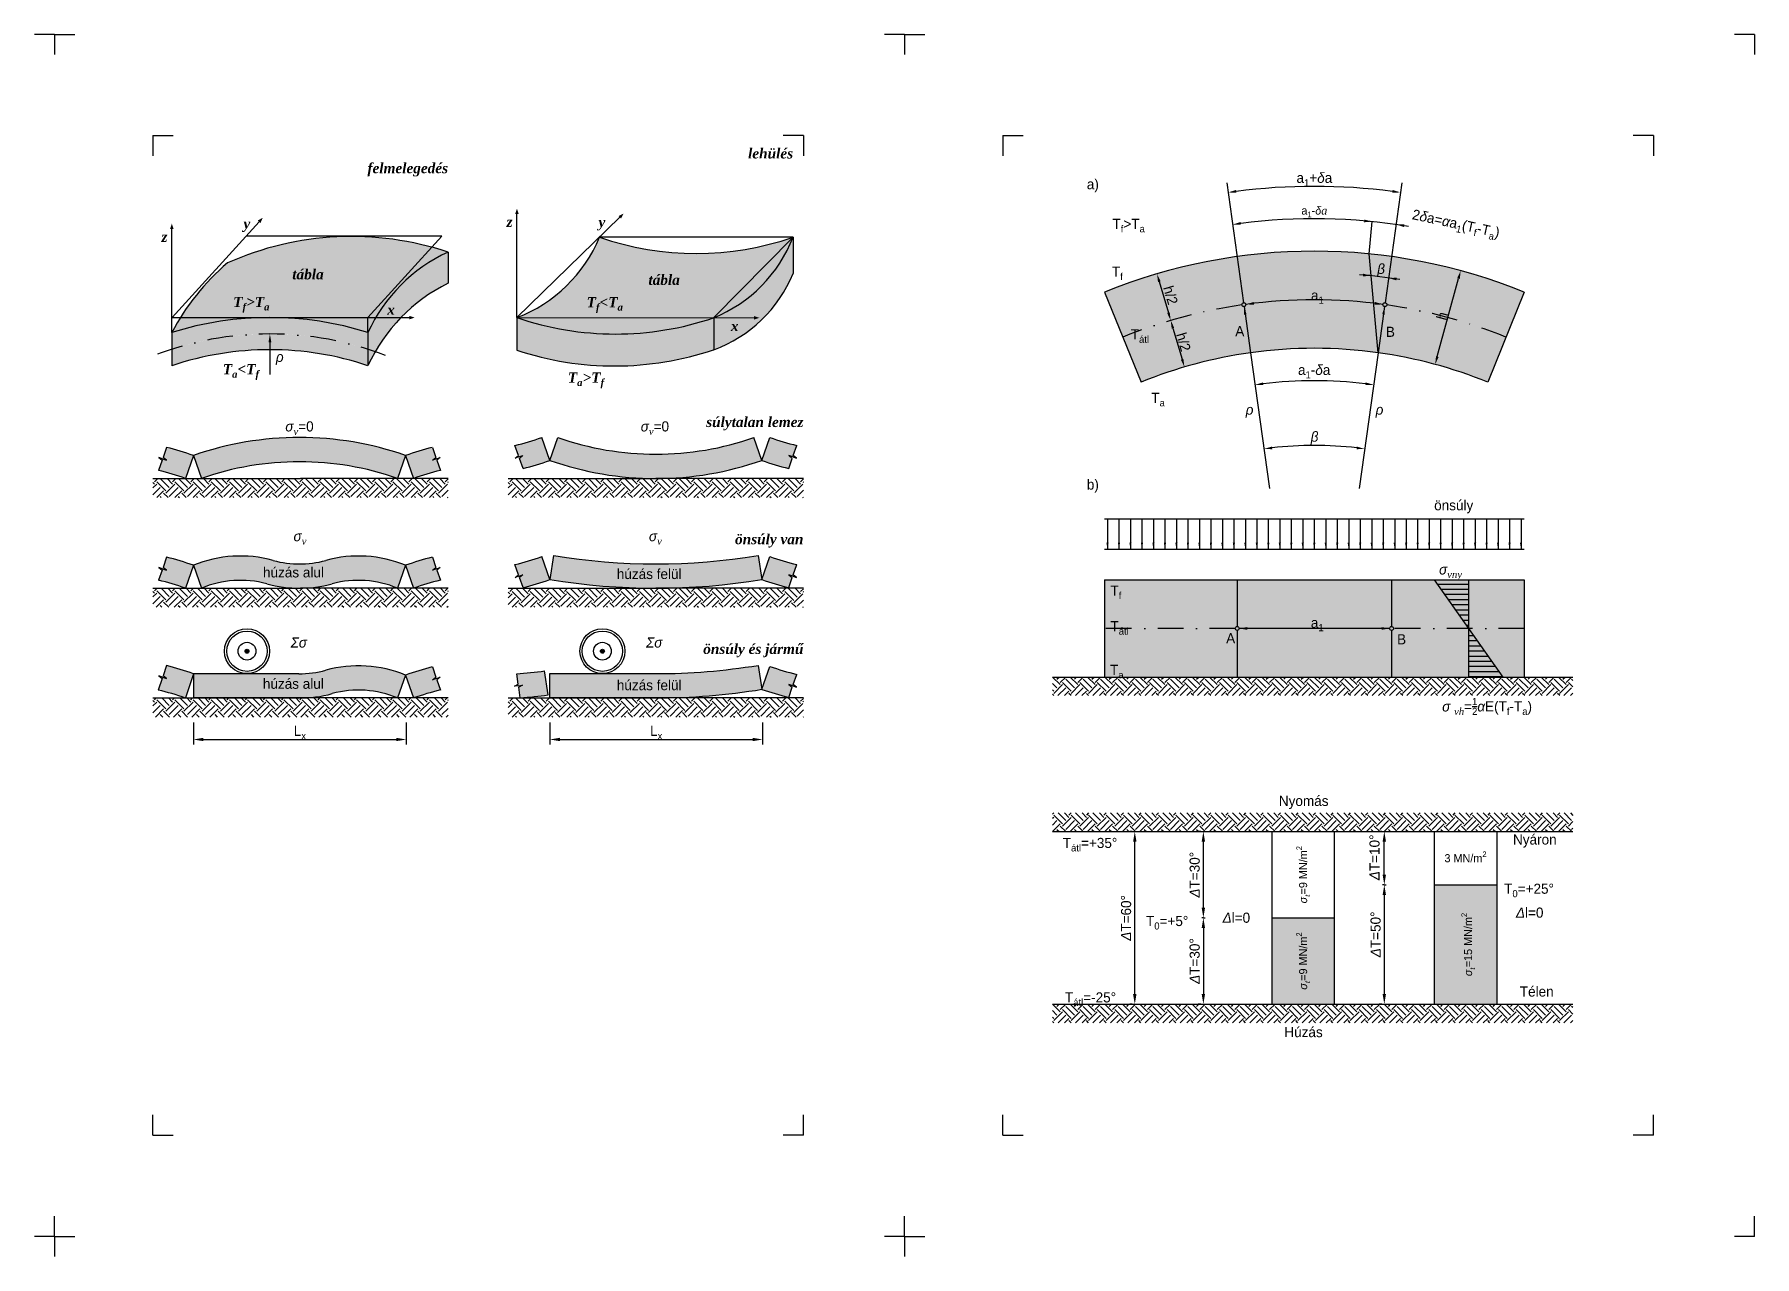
# Model space of a CAD drawing. Header units: millimetres. Extents: x 9 to 961, y -258 to 565.
# Drawn here: x 535.5 to 960.5, y 62.5 to 364.5 of the extents above; entities that cross this region are included whole.
import ezdxf

# ---------------------------------------------------------------- set-up
doc = ezdxf.new("R2010")
doc.units = ezdxf.units.MM
doc.linetypes.add('PONTVONAL', pattern=[25.4, 12.7, -6.35, 0, -6.35])
doc.linetypes.add('SZAGGATOTT', pattern=[19.05, 12.7, -6.35])
doc.layers.get('0').update_dxf_attribs({"plot": 0})
for name, color, linetype in [('Sraff', 2, 'Continuous'), ('Szurke_sraff', 254, 'Continuous'), ('Tengely', 1, 'PONTVONAL'), ('Text', 2, 'Continuous'), ('Vonal_025', 4, 'Continuous'), ('Vonal_035', 2, 'Continuous'), ('Vonal_050', 3, 'Continuous'), ('Vonal_sz_025', 4, 'SZAGGATOTT')]:
    doc.layers.add(name, color=color, linetype=linetype)
doc.styles.add('TextCS', font='SCHLBKI.TTF', dxfattribs={"height": 2.5})
pattern_1 = [(315, (0, 11.463), (4.490128, -1e-15), [3.175, -3.175]), (315, (0.842, 12.3048), (4.490128, -1e-15), [3.175, -3.175]), (315, (1.6838, 13.1467), (4.490128, -1e-15), [3.175, -3.175]), (45, (2.245, 13.1467), (1e-15, 4.490128), [3.175, -3.175]), (45, (3.087, 12.3048), (1e-15, 4.490128), [3.175, -3.175]), (45, (3.929, 11.463), (1e-15, 4.490128), [3.175, -3.175])]

msp = doc.modelspace()

# ---------------------------------------------------------------- hatches: boundary and pattern name
at = {"layer": 'Sraff'}
h = msp.add_hatch(dxfattribs=at)
h.set_pattern_fill('EARTH', color=256, scale=0.5, angle=315, style=0)
h.set_pattern_definition(pattern_1)
h.paths.add_polyline_path([(637.73, 254.75), (601.26, 254.75), (564.79, 254.75), (564.79, 250.02), (601.26, 250.02), (637.73, 250.02)])
h = msp.add_hatch(dxfattribs=at)
h.set_pattern_fill('EARTH', color=256, scale=0.5, angle=315, style=0)
h.set_pattern_definition([(315, (87.806, 11.463), (4.490128, -1e-15), [3.175, -3.175]), (315, (88.6478, 12.3048), (4.490128, -1e-15), [3.175, -3.175]), (315, (89.4897, 13.1467), (4.490128, -1e-15), [3.175, -3.175]), (45, (90.051, 13.1467), (1e-15, 4.490128), [3.175, -3.175]), (45, (90.893, 12.3048), (1e-15, 4.490128), [3.175, -3.175]), (45, (91.7348, 11.463), (1e-15, 4.490128), [3.175, -3.175])])
h.paths.add_polyline_path([(725.53, 254.75), (689.07, 254.75), (652.6, 254.75), (652.6, 250.02), (689.07, 250.02), (725.53, 250.02)])
h = msp.add_hatch(dxfattribs=at)
h.set_pattern_fill('EARTH', color=256, scale=0.5, angle=315, style=0)
h.set_pattern_definition(pattern_1)
h.paths.add_polyline_path([(637.73, 227.62), (601.34, 227.62, -0.002615), (601.03, 227.62, -0.002615), (600.71, 227.62), (564.79, 227.62), (564.79, 222.9), (601.26, 222.9), (637.73, 222.9)])
h = msp.add_hatch(dxfattribs=at)
h.set_pattern_fill('EARTH', color=256, scale=0.5, angle=315, style=0)
h.set_pattern_definition([(315, (87.806, -15.6605), (4.490128, -1e-15), [3.175, -3.175]), (315, (88.6478, -14.8186), (4.490128, -1e-15), [3.175, -3.175]), (315, (89.4897, -13.9767), (4.490128, -1e-15), [3.175, -3.175]), (45, (90.051, -13.9767), (1e-15, 4.490128), [3.175, -3.175]), (45, (90.893, -14.8186), (1e-15, 4.490128), [3.175, -3.175]), (45, (91.7348, -15.6605), (1e-15, 4.490128), [3.175, -3.175])])
h.paths.add_polyline_path([(725.53, 227.62), (689.07, 227.62), (652.6, 227.62), (652.6, 222.9), (689.07, 222.9), (725.53, 222.9)])
h = msp.add_hatch(dxfattribs=at)
h.set_pattern_fill('EARTH', color=256, scale=0.48, angle=45, style=0)
h.set_pattern_definition([(45, (43.2598, 49.1566), (4e-16, 4.310523), [3.048, -3.048]), (45, (42.4516, 49.965), (4e-16, 4.310523), [3.048, -3.048]), (45, (41.6434, 50.773), (4e-16, 4.310523), [3.048, -3.048]), (135, (41.6434, 51.312), (-4.310523, 4e-16), [3.048, -3.048]), (135, (42.4516, 52.12), (-4.310523, 4e-16), [3.048, -3.048]), (135, (43.2598, 52.9283), (-4.310523, 4e-16), [3.048, -3.048])])
h.paths.add_polyline_path([(915.65, 201.09), (915.65, 205.68), (787.06, 205.68), (787.06, 201.09)])
h = msp.add_hatch(dxfattribs=at)
h.set_pattern_fill('EARTH', color=256, scale=0.5, angle=315, style=0)
h.set_pattern_definition(pattern_1)
h.paths.add_polyline_path([(637.73, 200.5), (601.34, 200.5, -0.00454), (600.79, 200.5), (574.81, 200.5), (564.79, 200.5), (564.79, 195.78), (601.26, 195.78), (637.73, 195.78)])
h = msp.add_hatch(dxfattribs=at)
h.set_pattern_fill('EARTH', color=256, scale=0.5, angle=315, style=0)
h.set_pattern_definition([(315, (87.806, -42.784), (4.490128, -1e-15), [3.175, -3.175]), (315, (88.6478, -41.942), (4.490128, -1e-15), [3.175, -3.175]), (315, (89.4897, -41.1), (4.490128, -1e-15), [3.175, -3.175]), (45, (90.051, -41.1), (1e-15, 4.490128), [3.175, -3.175]), (45, (90.893, -41.942), (1e-15, 4.490128), [3.175, -3.175]), (45, (91.7348, -42.784), (1e-15, 4.490128), [3.175, -3.175])])
h.paths.add_polyline_path([(725.53, 200.5), (689.07, 200.5), (652.6, 200.5), (652.6, 195.78), (689.07, 195.78), (725.53, 195.78)])
h = msp.add_hatch(dxfattribs=at)
h.set_pattern_fill('EARTH', color=256, scale=0.48, angle=45, style=0)
h.set_pattern_definition([(315, (43.2598, 324.0188), (4e-16, -4.310523), [3.048, -3.048]), (315, (42.4516, 323.2106), (4e-16, -4.310523), [3.048, -3.048]), (315, (41.6434, 322.4024), (4e-16, -4.310523), [3.048, -3.048]), (225, (41.6434, 321.8635), (-4.310523, -4e-16), [3.048, -3.048]), (225, (42.4516, 321.0553), (-4.310523, -4e-16), [3.048, -3.048]), (225, (43.2598, 320.247), (-4.310523, -4e-16), [3.048, -3.048])])
h.paths.add_polyline_path([(915.65, 172.08), (915.65, 167.49), (787.06, 167.49), (787.06, 172.08)])
h = msp.add_hatch(dxfattribs=at)
h.set_pattern_fill('EARTH', color=256, scale=0.48, angle=45, style=0)
h.set_pattern_definition([(45, (43.2598, -31.691), (4e-16, 4.310523), [3.048, -3.048]), (45, (42.4516, -30.8828), (4e-16, 4.310523), [3.048, -3.048]), (45, (41.6434, -30.0745), (4e-16, 4.310523), [3.048, -3.048]), (135, (41.6434, -29.5357), (-4.310523, 4e-16), [3.048, -3.048]), (135, (42.4516, -28.7275), (-4.310523, 4e-16), [3.048, -3.048]), (135, (43.2598, -27.9193), (-4.310523, 4e-16), [3.048, -3.048])])
h.paths.add_polyline_path([(915.65, 120.25), (915.65, 124.84), (787.06, 124.84), (787.06, 120.25)])
at = {"layer": 'Szurke_sraff'}
h = msp.add_hatch(color=256, dxfattribs=at)
h.paths.add_polyline_path([(593.72, 290.44, 0.07707), (569.49, 286.68), (569.49, 282.6, -0.081146), (593.72, 286.56)])
h.paths.add_polyline_path([(595.57, 294.5), (592, 294.51, 0.071666), (569.49, 290.77), (569.49, 286.68, -0.155071), (617.95, 286.68), (617.95, 290.77, 0.071251)])
h.paths.add_polyline_path([(593.72, 290.44), (593.72, 286.56, -0.081146), (617.95, 282.62), (617.95, 286.68, 0.077079)])
h.paths.add_polyline_path([(626.1, 294.48), (619.87, 294.48, 0.026092), (617.95, 290.77), (617.95, 286.68, -0.005931), (619.75, 286.09, -0.06173)])
h.paths.add_polyline_path([(619.75, 286.09, 0.005931), (617.95, 286.68), (617.95, 282.62, -0.022863)])
h.paths.add_polyline_path([(637.73, 302.97), (637.73, 310.67, 0.153841), (619.87, 294.48), (626.1, 294.48, -0.084713)])
h.paths.add_polyline_path([(637.73, 310.67, 0.013857), (633.71, 311.88), (617.95, 294.53), (617.95, 294.49), (619.87, 294.48, -0.153841)])
h.paths.add_polyline_path([(619.87, 294.48), (617.95, 294.49), (617.95, 290.77, -0.026092)])
h.paths.add_polyline_path([(617.95, 294.49), (595.57, 294.5, -0.071251), (617.95, 290.77)], flags=17)
h.paths.add_polyline_path([(592, 294.51), (571.65, 294.52, 0.018502), (569.49, 290.77, -0.071666)])
h.paths.add_polyline_path([(633.71, 311.88, 0.172115), (583.25, 308.02, 0.07648), (571.65, 294.52), (592, 294.51, -0.011171), (595.57, 294.5), (617.95, 294.49), (617.95, 294.53)])
h = msp.add_hatch(color=256, dxfattribs=at)
h.paths.add_polyline_path([(703.36, 294.44), (703.33, 294.44, -0.16562), (654.75, 294.48), (654.75, 286.41, 0.161994), (703.36, 286.54)], flags=16)
h.paths.add_polyline_path([(722.97, 305.4), (722.97, 314.35, -0.206232), (703.36, 294.44), (703.36, 286.54, 0.210695)], flags=17)
h.paths.add_polyline_path([(722.97, 314.35), (703.36, 294.48), (703.36, 294.44, 0.206232)])
h.paths.add_polyline_path([(722.97, 305.4), (722.97, 314.35, -0.167488), (675.17, 314.35, -0.203741), (654.75, 294.48), (703.33, 294.44, -0.16562), (654.75, 294.48), (654.75, 286.41, 0.161994), (703.36, 286.54, 0.210695)])
h.paths.add_polyline_path([(703.33, 294.44), (654.75, 294.48, 0.16562)], flags=17)
h = msp.add_hatch(color=256, dxfattribs=at)
h.paths.add_polyline_path([(722.97, 314.35), (703.36, 294.48), (703.36, 294.44, 0.206232)])
h.paths.add_polyline_path([(722.97, 305.4), (722.97, 314.35, -0.206232), (703.36, 294.44), (703.36, 286.54, 0.210695)])
h = msp.add_hatch(color=256, dxfattribs=at)
h.paths.add_polyline_path([(867.53, 285.81), (865.3, 310.24, 0.121578), (799.91, 300.78), (808.94, 278.54, -0.061781), (836.01, 285.81, -0.069529)])
h.paths.add_polyline_path([(867.53, 285.81, -0.061781), (894.6, 278.54), (903.63, 300.78, 0.071962), (865.3, 310.24)])
for points in [[(703.36, 294.44), (703.33, 294.44, -0.16562), (654.75, 294.48), (654.75, 286.41, 0.161994), (703.36, 286.54)], [(609.11, 228.7, -0.168443), (625.25, 227.62), (627.24, 233.29, 0.165507), (607.56, 234.5, -0.067432), (601.03, 233.62, -0.067432), (594.5, 234.5, 0.165507), (574.81, 233.29), (576.8, 227.62, -0.168443), (592.94, 228.7, 0.064467), (600.71, 227.62), (601.34, 227.62, 0.064467)], [(799.91, 229.68), (799.91, 205.68), (903.63, 205.68), (903.63, 229.68)], [(896.81, 154.32), (881.4, 154.32), (881.4, 124.84), (896.81, 124.84)], [(856.7, 146.16), (841.29, 146.16), (841.29, 124.84), (856.7, 124.84)]]:
    msp.add_hatch(color=256, dxfattribs=at).paths.add_polyline_path(points)
h = msp.add_hatch(color=256, dxfattribs=at)
h.paths.add_polyline_path([(574.81, 260.41, 0.021765), (568.21, 262.41), (567.33, 259.91), (568.17, 259.23), (567.21, 259.56), (566.25, 259.9), (567.09, 259.22), (566.22, 256.72, -0.023551), (572.83, 254.75)])
h.paths.add_polyline_path([(625.25, 254.75), (627.24, 260.41, 0.16996), (574.81, 260.41), (576.8, 254.75, -0.16996)])
h.paths.add_polyline_path([(633.88, 259.23), (634.72, 259.91), (633.85, 262.41, 0.021765), (627.24, 260.41), (629.22, 254.75, -0.023551), (635.84, 256.72), (634.96, 259.22), (635.8, 259.9), (634.84, 259.56)])
h = msp.add_hatch(color=256, dxfattribs=at)
h.paths.add_polyline_path([(715.28, 259.2), (713.3, 264.87, -0.16996), (664.84, 264.87), (662.86, 259.2, 0.16996)])
h.paths.add_polyline_path([(662.86, 259.2), (660.87, 264.87, -0.023551), (654.26, 262.89), (655.13, 260.39), (654.3, 259.72), (655.25, 260.05), (656.21, 260.38), (655.37, 259.71), (656.25, 257.21, 0.021765)])
h.paths.add_polyline_path([(721.89, 257.21), (722.76, 259.71), (721.93, 260.38), (722.88, 260.05), (723.84, 259.72), (723, 260.39), (723.88, 262.89, -0.023551), (717.26, 264.87), (715.28, 259.2, 0.021765)])
h = msp.add_hatch(color=256, dxfattribs=at)
h.paths.add_polyline_path([(627.24, 233.29), (629.22, 227.62, -0.023551), (635.84, 229.6), (634.96, 232.1), (635.8, 232.77), (634.84, 232.44), (633.88, 232.1), (634.72, 232.78), (633.85, 235.28, 0.021765)])
h.paths.add_polyline_path([(574.81, 233.29, 0.021765), (568.21, 235.28), (567.33, 232.78), (568.17, 232.1), (567.21, 232.44), (566.25, 232.77), (567.09, 232.1), (566.22, 229.6, -0.023551), (572.83, 227.62)])
h = msp.add_hatch(color=256, dxfattribs=at)
h.paths.add_polyline_path([(715.28, 229.76), (714.31, 235.68, -0.081274), (663.82, 235.68), (662.86, 229.76, 0.081274)])
h.paths.add_polyline_path([(662.86, 229.76), (660.87, 235.42, -0.023551), (654.26, 233.45), (655.13, 230.95), (654.3, 230.27), (655.25, 230.61), (656.21, 230.94), (655.37, 230.27), (656.25, 227.77, 0.021765)])
h.paths.add_polyline_path([(715.28, 229.76, 0.021765), (721.89, 227.77), (722.76, 230.27), (721.93, 230.94), (722.88, 230.61), (723.84, 230.27), (723, 230.95), (723.88, 233.45, -0.023551), (717.26, 235.42)])
h = msp.add_hatch(color=256, dxfattribs=at)
h.paths.add_polyline_path([(607.56, 207.38, -0.069379), (600.84, 206.5), (574.81, 206.5), (574.81, 200.5), (601.34, 200.5, 0.064467), (609.11, 201.58, -0.168443), (625.25, 200.5), (627.24, 206.16, 0.165426)])
h.paths.add_polyline_path([(627.24, 206.16), (629.22, 200.5, -0.023551), (635.84, 202.47), (634.96, 204.97), (635.8, 205.65), (634.84, 205.32), (633.88, 204.98), (634.72, 205.66), (633.85, 208.16, 0.021765)])
h.paths.add_polyline_path([(574.81, 206.5, 0.021765), (568.21, 208.5), (567.33, 206), (568.17, 205.32), (567.21, 205.65), (566.25, 205.99), (567.09, 205.31), (566.13, 202.43, -0.033024), (572.83, 200.5)])
h = msp.add_hatch(color=256, dxfattribs=at)
h.paths.add_polyline_path([(661.56, 207.2, -0.023551), (654.69, 206.5), (655.08, 203.88), (654.13, 203.38), (655.14, 203.52), (656.14, 203.67), (655.19, 203.17), (655.58, 200.55, 0.021765), (662.45, 201.27)])
h.paths.add_polyline_path([(689.07, 200.51, 0.04057), (715.28, 202.64), (714.31, 208.56, -0.04057), (689.07, 206.51), (662.86, 206.51), (662.86, 200.51)])
h.paths.add_polyline_path([(721.89, 200.64), (722.76, 203.14), (721.93, 203.82), (722.88, 203.49), (723.84, 203.15), (723, 203.83), (723.88, 206.33, -0.023551), (717.26, 208.3), (715.28, 202.64, 0.021765)])
at = {"layer": 'Vonal_025'}
for points in [[(591.95, 319.17), (590.72, 318.47), (591.06, 318.17), (591.4, 317.87)], [(654.75, 321.4), (654.3, 320.06), (654.75, 320.06), (655.2, 320.06)], [(681.11, 320.22), (679.85, 319.58), (680.17, 319.26), (680.49, 318.95)], [(569.49, 317.69), (569.04, 316.35), (569.49, 316.35), (569.94, 316.35)], [(629.47, 294.48), (628.13, 294.93), (628.13, 294.48), (628.13, 294.03)], [(714.65, 294.43), (713.31, 294.88), (713.31, 294.43), (713.31, 293.98)]]:
    msp.add_hatch(color=256, dxfattribs=at).paths.add_polyline_path(points)
h = msp.add_hatch(dxfattribs=at)
h.set_pattern_fill('LINE', color=256, scale=0.4, style=0)
h.set_pattern_definition([(0, (167.2267, 66.089), (0, 1.27), [])])
h.paths.add_polyline_path([(881.37, 229.68), (889.84, 217.68), (889.84, 229.68)])
h.paths.add_polyline_path([(889.84, 205.68), (898.31, 205.68), (889.84, 217.68)])
at = {"layer": 'Vonal_050'}
for points in [[(588.55, 212.06, 1), (587.58, 212.06, 1)], [(676.36, 212.06, 1), (675.39, 212.06, 1)]]:
    msp.add_hatch(color=256, dxfattribs=at).paths.add_polyline_path(points)

# ---------------------------------------------------------------- linework, layer by layer
for p, q in [((540.53, 364.47), (535.53, 364.47)), ((540.53, 364.47), (540.53, 359.47)), ((540.53, 364.47), (545.53, 364.47)), ((540.53, 364.47), (540.53, 359.47)), ((750.53, 364.47), (745.53, 364.47)), ((750.53, 364.47), (750.53, 359.47)), ((750.53, 364.47), (755.53, 364.47)), ((750.53, 364.47), (750.53, 359.47)), ((960.53, 364.47), (955.53, 364.47)), ((960.53, 364.47), (960.53, 359.47)), ((564.79, 339.47), (569.79, 339.47)), ((564.79, 339.47), (564.79, 334.47)), ((725.53, 339.47), (720.53, 339.47)), ((725.53, 339.47), (725.53, 334.47)), ((774.79, 339.47), (779.79, 339.47)), ((774.79, 339.47), (774.79, 334.47)), ((935.53, 339.47), (930.53, 339.47)), ((935.53, 339.47), (935.53, 334.47)), ((564.79, 92.47), (564.79, 97.47)), ((725.53, 92.47), (725.53, 97.47)), ((774.79, 92.47), (774.79, 97.47)), ((935.53, 92.47), (935.53, 97.47)), ((564.79, 92.47), (569.79, 92.47)), ((725.53, 92.47), (720.53, 92.47)), ((774.79, 92.47), (779.79, 92.47)), ((935.53, 92.47), (930.53, 92.47)), ((540.53, 67.47), (540.53, 72.47)), ((540.53, 67.47), (540.53, 72.47)), ((540.53, 67.47), (540.53, 72.47)), ((750.53, 67.47), (750.53, 72.47)), ((750.53, 67.47), (750.53, 72.47)), ((750.53, 67.47), (750.53, 72.47)), ((750.53, 67.47), (750.53, 72.47)), ((960.53, 67.47), (960.53, 72.47)), ((540.53, 67.47), (535.53, 67.47)), ((540.53, 67.47), (535.53, 67.47)), ((540.53, 67.47), (545.53, 67.47)), ((540.53, 67.47), (540.53, 62.47)), ((540.53, 67.47), (545.53, 67.47)), ((540.53, 67.47), (545.53, 67.47)), ((540.53, 67.47), (540.53, 62.47)), ((750.53, 67.47), (745.53, 67.47)), ((750.53, 67.47), (745.53, 67.47)), ((750.53, 67.47), (745.53, 67.47)), ((750.53, 67.47), (755.53, 67.47)), ((750.53, 67.47), (755.53, 67.47)), ((750.53, 67.47), (750.53, 62.47)), ((750.53, 67.47), (755.53, 67.47)), ((750.53, 67.47), (750.53, 62.47)), ((750.53, 67.47), (755.53, 67.47)), ((750.53, 67.47), (750.53, 62.47)), ((960.53, 67.47), (955.53, 67.47))]:
    msp.add_line(p, q)
at = {"layer": 'Tengely', "ltscale": 0.5}
for p, q in [((832.21, 217.68), (799.91, 217.68)), ((903.63, 217.68), (871.33, 217.68))]:
    msp.add_line(p, q, dxfattribs=at)
for centre, radius, start, end in [((851.77, 173.04), 125.86, 98.173, 112.0958), ((851.77, 173.04), 125.86, 67.9042, 81.827), ((593.72, 210.44), 80, 69.0681, 110.934)]:
    msp.add_arc(centre, radius, start, end, dxfattribs=at)
at = {"layer": 'Vonal_025', "ltscale": 0.25}
for p, q in [((654.75, 294.48), (654.75, 320.12)), ((654.75, 294.48), (680.17, 319.3)), ((569.49, 290.77), (569.49, 316.48)), ((569.57, 294.53), (591.06, 318.19)), ((636.2, 314.62), (587.82, 314.62)), ((617.95, 294.53), (636.2, 314.62)), ((722.97, 314.35), (675.17, 314.35)), ((703.36, 294.48), (722.97, 314.35)), ((569.57, 294.53), (628.31, 294.48)), ((654.75, 294.48), (713.49, 294.43))]:
    msp.add_line(p, q, dxfattribs=at)
at = {"layer": 'Vonal_025'}
for p, q in [((813.46, 303.39), (815.72, 295.69)), ((882.14, 284.85), (887.39, 304.15)), ((617.95, 290.77), (617.95, 294.53)), ((834.42, 297.21), (836.01, 285.81)), ((869.12, 297.22), (867.53, 285.81)), ((816.84, 291.87), (819.09, 284.2)), ((593.72, 288.36), (593.72, 280.4)), ((836.01, 285.81), (840.7, 252.23)), ((867.53, 285.81), (862.83, 252.23)), ((564.79, 254.75), (601.26, 254.75)), ((637.73, 254.75), (601.26, 254.75)), ((652.6, 254.75), (689.07, 254.75)), ((725.53, 254.75), (689.07, 254.75)), ((800.66, 244.66), (800.66, 237.25)), ((803.5, 244.66), (803.5, 237.25)), ((806.34, 244.66), (806.34, 237.25)), ((809.17, 244.66), (809.17, 237.25)), ((812.01, 244.66), (812.01, 237.25)), ((814.85, 244.66), (814.85, 237.25)), ((817.69, 244.66), (817.69, 237.25)), ((820.53, 244.66), (820.53, 237.25)), ((823.36, 244.66), (823.36, 237.25)), ((826.2, 244.66), (826.2, 237.25)), ((829.04, 244.66), (829.04, 237.25)), ((831.88, 244.66), (831.88, 237.25)), ((834.72, 244.66), (834.72, 237.25)), ((837.56, 244.66), (837.56, 237.25)), ((840.39, 244.66), (840.39, 237.25)), ((843.23, 244.66), (843.23, 237.25)), ((846.07, 244.66), (846.07, 237.25)), ((848.91, 244.66), (848.91, 237.25)), ((851.75, 244.66), (851.75, 237.25)), ((854.58, 244.66), (854.58, 237.25)), ((857.42, 244.66), (857.42, 237.25)), ((860.26, 244.66), (860.26, 237.25)), ((863.1, 244.66), (863.1, 237.25)), ((865.94, 244.66), (865.94, 237.25)), ((868.77, 244.66), (868.77, 237.25)), ((871.61, 244.66), (871.61, 237.25)), ((874.45, 244.66), (874.45, 237.25)), ((877.29, 244.66), (877.29, 237.25)), ((880.13, 244.66), (880.13, 237.25)), ((882.96, 244.66), (882.96, 237.25)), ((885.8, 244.66), (885.8, 237.25)), ((888.64, 244.66), (888.64, 237.25)), ((891.48, 244.66), (891.48, 237.25)), ((894.32, 244.66), (894.32, 237.25)), ((897.15, 244.66), (897.15, 237.25)), ((899.99, 244.66), (899.99, 237.25)), ((902.83, 244.66), (902.83, 237.25)), ((881.37, 229.68), (898.31, 205.68)), ((889.84, 229.68), (889.84, 205.68)), ((564.79, 227.62), (601.26, 227.62)), ((637.73, 227.62), (601.26, 227.62)), ((652.6, 227.62), (689.07, 227.62)), ((725.53, 227.62), (689.07, 227.62)), ((787.06, 205.68), (915.65, 205.68)), ((564.79, 200.5), (601.26, 200.5)), ((637.73, 200.5), (601.26, 200.5)), ((652.6, 200.5), (689.07, 200.5)), ((725.53, 200.5), (689.07, 200.5)), ((574.81, 194.44), (574.81, 188.99)), ((627.42, 194.44), (627.42, 188.99)), ((662.86, 194.44), (662.86, 188.99)), ((715.46, 194.44), (715.46, 188.99)), ((577.31, 190.24), (624.92, 190.24)), ((665.36, 190.24), (712.96, 190.24)), ((787.06, 167.49), (915.65, 167.49)), ((823.72, 167.49), (823.09, 167.49)), ((868.42, 167.49), (867.8, 167.49)), ((807.4, 127.34), (807.4, 164.99)), ((824.34, 148.66), (824.34, 164.99)), ((869.05, 156.84), (869.05, 164.99)), ((869.05, 154.34), (868.63, 154.34)), ((869.05, 154.34), (869.47, 154.34)), ((881.4, 154.32), (896.81, 154.32)), ((869.05, 151.84), (869.05, 127.34)), ((824.34, 146.16), (823.93, 146.16)), ((824.34, 146.16), (824.76, 146.16)), ((841.29, 146.16), (856.7, 146.16)), ((824.34, 143.66), (824.34, 127.34)), ((787.06, 124.84), (915.65, 124.84)), ((823.72, 124.84), (823.09, 124.84)), ((868.42, 124.84), (867.8, 124.84))]:
    msp.add_line(p, q, dxfattribs=at)
at = {"layer": 'Vonal_025', "ltscale": 0.5}
msp.add_line((870.37, 217.68), (833.17, 217.68), dxfattribs=at)
at = {"layer": 'Vonal_025'}
for centre in [(834.35, 297.69), (869.19, 297.69), (832.69, 217.68), (870.85, 217.68)]:
    msp.add_circle(centre, 0.48, dxfattribs=at)
for centre, radius, start, end in [((851.77, 173.04), 153.86, 82.7901, 97.2099), ((851.77, 173.04), 145.86, 80.8347, 97.1691), ((852.11, 175.68), 129.86, 80.7984, 85.2098), ((851.77, 173.04), 125.86, 82.2636, 97.7364), ((851.77, 173.04), 105.86, 83.1278, 96.8722), ((851.77, 173.04), 89.86, 83.3205, 96.6795)]:
    msp.add_arc(centre, radius, start, end, dxfattribs=at)
for points in [[(832.5, 325.35), (832.41, 326.02), (830.47, 325.42)], [(871.12, 326.02), (871.03, 325.35), (873.06, 325.42)], [(833.61, 317.43), (833.52, 318.09), (831.58, 317.5)], [(864.12, 318.71), (864.06, 318.05), (866.08, 318.2)], [(873.88, 316.88), (873.98, 317.54), (871.95, 317.5)], [(887.06, 304.24), (887.71, 304.06), (887.91, 306.08)], [(813.78, 303.48), (813.14, 303.29), (812.89, 305.31)], [(863.83, 305.35), (863.77, 304.68), (865.79, 304.82)], [(872.04, 303.67), (872.13, 304.33), (870.11, 304.29)], [(836.85, 297.68), (836.77, 298.34), (834.82, 297.76)], [(866.68, 297.68), (866.77, 298.34), (868.71, 297.75)], [(816.03, 295.8), (815.39, 295.62), (816.27, 293.79)], [(817.16, 291.97), (816.52, 291.78), (816.27, 293.79)], [(834.36, 295.19), (835.02, 295.28), (834.42, 297.21)], [(869.17, 295.19), (868.51, 295.28), (869.12, 297.22)], [(593.37, 288.36), (594.07, 288.36), (593.72, 290.44)], [(881.82, 284.94), (882.46, 284.76), (881.62, 282.92)], [(819.41, 284.29), (818.77, 284.1), (819.66, 282.28)], [(839.14, 277.81), (839.06, 278.47), (837.12, 277.88)], [(864.48, 278.47), (864.39, 277.81), (866.42, 277.88)], [(841.36, 261.96), (841.27, 262.62), (839.33, 262.04)], [(862.26, 262.62), (862.18, 261.96), (864.2, 262.04)], [(800.39, 238.85), (800.93, 238.85), (800.66, 237.25)], [(803.23, 238.85), (803.76, 238.85), (803.5, 237.25)], [(806.07, 238.85), (806.6, 238.85), (806.34, 237.25)], [(808.91, 238.85), (809.44, 238.85), (809.17, 237.25)], [(811.75, 238.85), (812.28, 238.85), (812.01, 237.25)], [(814.58, 238.85), (815.12, 238.85), (814.85, 237.25)], [(817.42, 238.85), (817.96, 238.85), (817.69, 237.25)], [(820.26, 238.85), (820.79, 238.85), (820.53, 237.25)], [(823.1, 238.85), (823.63, 238.85), (823.36, 237.25)], [(825.94, 238.85), (826.47, 238.85), (826.2, 237.25)], [(828.77, 238.85), (829.31, 238.85), (829.04, 237.25)], [(831.61, 238.85), (832.15, 238.85), (831.88, 237.25)], [(834.45, 238.85), (834.98, 238.85), (834.72, 237.25)], [(837.29, 238.85), (837.82, 238.85), (837.56, 237.25)], [(840.13, 238.85), (840.66, 238.85), (840.39, 237.25)], [(842.96, 238.85), (843.5, 238.85), (843.23, 237.25)], [(845.8, 238.85), (846.34, 238.85), (846.07, 237.25)], [(848.64, 238.85), (849.17, 238.85), (848.91, 237.25)], [(851.48, 238.85), (852.01, 238.85), (851.75, 237.25)], [(854.32, 238.85), (854.85, 238.85), (854.58, 237.25)], [(857.15, 238.85), (857.69, 238.85), (857.42, 237.25)], [(859.99, 238.85), (860.53, 238.85), (860.26, 237.25)], [(862.83, 238.85), (863.36, 238.85), (863.1, 237.25)], [(865.67, 238.85), (866.2, 238.85), (865.94, 237.25)], [(868.51, 238.85), (869.04, 238.85), (868.77, 237.25)], [(871.35, 238.85), (871.88, 238.85), (871.61, 237.25)], [(874.18, 238.85), (874.72, 238.85), (874.45, 237.25)], [(877.02, 238.85), (877.55, 238.85), (877.29, 237.25)], [(879.86, 238.85), (880.39, 238.85), (880.13, 237.25)], [(882.7, 238.85), (883.23, 238.85), (882.96, 237.25)], [(885.54, 238.85), (886.07, 238.85), (885.8, 237.25)], [(888.37, 238.85), (888.91, 238.85), (888.64, 237.25)], [(891.21, 238.85), (891.75, 238.85), (891.48, 237.25)], [(894.05, 238.85), (894.58, 238.85), (894.32, 237.25)], [(896.89, 238.85), (897.42, 238.85), (897.15, 237.25)], [(899.73, 238.85), (900.26, 238.85), (899.99, 237.25)], [(902.56, 238.85), (903.1, 238.85), (902.83, 237.25)], [(835.17, 218.02), (835.17, 217.35), (833.17, 217.68)], [(868.37, 218.02), (868.37, 217.35), (870.37, 217.68)], [(577.31, 190.66), (577.31, 189.83), (574.81, 190.24)], [(624.92, 190.66), (624.92, 189.83), (627.42, 190.24)], [(665.36, 190.66), (665.36, 189.83), (662.86, 190.24)], [(712.96, 190.66), (712.96, 189.83), (715.46, 190.24)], [(823.93, 164.99), (824.76, 164.99), (824.34, 167.49)], [(868.63, 164.99), (869.47, 164.99), (869.05, 167.49)], [(868.63, 156.84), (869.47, 156.84), (869.05, 154.34)], [(868.63, 151.84), (869.47, 151.84), (869.05, 154.34)], [(823.93, 148.66), (824.76, 148.66), (824.34, 146.16)], [(823.93, 143.66), (824.76, 143.66), (824.34, 146.16)], [(823.93, 127.34), (824.76, 127.34), (824.34, 124.84)], [(868.63, 127.34), (869.47, 127.34), (869.05, 124.84)]]:
    msp.add_solid(points, dxfattribs=at)
at = {"layer": 'Vonal_035'}
for p, q in [((830.14, 327.8), (834.28, 298.16)), ((873.39, 327.8), (869.25, 298.17)), ((865.3, 310.24), (866.08, 318.2)), ((637.73, 310.67), (637.73, 302.97)), ((722.97, 314.35), (722.97, 305.4)), ((867.53, 285.81), (865.3, 310.24)), ((799.91, 300.78), (808.94, 278.54)), ((903.63, 300.78), (894.6, 278.54)), ((654.75, 294.48), (654.75, 286.41)), ((703.36, 294.44), (703.36, 286.54)), ((569.49, 290.77), (569.49, 282.6)), ((617.95, 290.77), (617.95, 282.62)), ((662.86, 259.2), (660.87, 264.87)), ((662.86, 259.2), (664.84, 264.87)), ((715.28, 259.2), (713.3, 264.87)), ((715.28, 259.2), (717.26, 264.87)), ((567.21, 259.56), (566.25, 259.9)), ((566.25, 259.9), (567.09, 259.22)), ((567.21, 259.56), (568.17, 259.23)), ((567.21, 259.56), (568.17, 259.23)), ((568.21, 262.41), (567.33, 259.91)), ((568.17, 259.23), (567.33, 259.91)), ((574.81, 260.41), (572.83, 254.75)), ((574.81, 260.41), (576.8, 254.75)), ((627.24, 260.41), (625.25, 254.75)), ((627.24, 260.41), (629.22, 254.75)), ((633.85, 262.41), (634.72, 259.91)), ((633.88, 259.23), (634.72, 259.91)), ((634.84, 259.56), (633.88, 259.23)), ((634.84, 259.56), (633.88, 259.23)), ((634.84, 259.56), (635.8, 259.9)), ((635.8, 259.9), (634.96, 259.22)), ((655.13, 260.39), (654.26, 262.89)), ((654.3, 259.72), (655.13, 260.39)), ((655.25, 260.05), (654.3, 259.72)), ((655.25, 260.05), (656.21, 260.38)), ((655.25, 260.05), (656.21, 260.38)), ((656.21, 260.38), (655.37, 259.71)), ((656.25, 257.21), (655.37, 259.71)), ((721.89, 257.21), (722.76, 259.71)), ((722.88, 260.05), (721.93, 260.38)), ((722.88, 260.05), (721.93, 260.38)), ((721.93, 260.38), (722.76, 259.71)), ((722.88, 260.05), (723.84, 259.72)), ((723, 260.39), (723.88, 262.89)), ((723.84, 259.72), (723, 260.39)), ((567.09, 259.22), (566.22, 256.72)), ((634.96, 259.22), (635.84, 256.72)), ((903.63, 244.66), (799.91, 244.66)), ((568.21, 235.28), (567.33, 232.78)), ((633.85, 235.28), (634.72, 232.78)), ((662.86, 229.76), (660.87, 235.42)), ((663.82, 235.68), (662.86, 229.76)), ((714.31, 235.68), (715.28, 229.76)), ((715.28, 229.76), (717.26, 235.42)), ((799.91, 237.25), (903.63, 237.25)), ((567.09, 232.1), (566.22, 229.6)), ((567.21, 232.44), (566.25, 232.77)), ((566.25, 232.77), (567.09, 232.1)), ((567.21, 232.44), (568.17, 232.1)), ((567.21, 232.44), (568.17, 232.1)), ((568.17, 232.1), (567.33, 232.78)), ((574.81, 233.29), (572.83, 227.62)), ((574.81, 233.29), (576.8, 227.62)), ((627.24, 233.29), (625.25, 227.62)), ((627.24, 233.29), (629.22, 227.62)), ((633.88, 232.1), (634.72, 232.78)), ((634.84, 232.44), (633.88, 232.1)), ((634.84, 232.44), (633.88, 232.1)), ((634.84, 232.44), (635.8, 232.77)), ((635.8, 232.77), (634.96, 232.1)), ((634.96, 232.1), (635.84, 229.6)), ((655.13, 230.95), (654.26, 233.45)), ((654.3, 230.27), (655.13, 230.95)), ((655.25, 230.61), (654.3, 230.27)), ((655.25, 230.61), (656.21, 230.94)), ((655.25, 230.61), (656.21, 230.94)), ((656.21, 230.94), (655.37, 230.27)), ((656.25, 227.77), (655.37, 230.27)), ((721.89, 227.77), (722.76, 230.27)), ((722.88, 230.61), (721.93, 230.94)), ((722.88, 230.61), (721.93, 230.94)), ((721.93, 230.94), (722.76, 230.27)), ((722.88, 230.61), (723.84, 230.27)), ((723, 230.95), (723.88, 233.45)), ((723.84, 230.27), (723, 230.95)), ((799.91, 229.68), (799.91, 205.68)), ((799.91, 229.68), (903.63, 229.68)), ((832.69, 229.68), (832.69, 218.16)), ((870.85, 229.68), (870.85, 218.16)), ((903.63, 229.68), (903.63, 205.68)), ((832.69, 217.2), (832.69, 205.68)), ((870.85, 217.2), (870.85, 205.68)), ((568.21, 208.5), (567.33, 206)), ((714.31, 208.56), (715.28, 202.64)), ((715.28, 202.64), (717.26, 208.3)), ((567.09, 205.31), (566.13, 202.43)), ((567.21, 205.65), (566.25, 205.99)), ((566.25, 205.99), (567.09, 205.31)), ((567.21, 205.65), (568.17, 205.32)), ((567.21, 205.65), (568.17, 205.32)), ((568.17, 205.32), (567.33, 206)), ((574.81, 206.5), (572.83, 200.5)), ((600.84, 206.5), (574.81, 206.5)), ((574.81, 206.5), (574.81, 200.5)), ((627.24, 206.16), (625.25, 200.5)), ((627.24, 206.16), (629.22, 200.5)), ((633.85, 208.16), (634.72, 205.66)), ((633.88, 204.98), (634.72, 205.66)), ((634.84, 205.32), (633.88, 204.98)), ((634.84, 205.32), (633.88, 204.98)), ((634.84, 205.32), (635.8, 205.65)), ((635.8, 205.65), (634.96, 204.97)), ((634.96, 204.97), (635.84, 202.47)), ((655.08, 203.88), (654.69, 206.5)), ((662.45, 201.27), (661.56, 207.2)), ((662.86, 200.51), (662.86, 206.51)), ((662.86, 206.51), (689.07, 206.51)), ((723, 203.83), (723.88, 206.33)), ((601.34, 200.5), (574.81, 200.5)), ((654.13, 203.38), (655.08, 203.88)), ((655.14, 203.52), (654.13, 203.38)), ((655.14, 203.52), (656.14, 203.67)), ((655.14, 203.52), (656.14, 203.67)), ((656.14, 203.67), (655.19, 203.17)), ((655.58, 200.55), (655.19, 203.17)), ((689.07, 200.51), (662.86, 200.51)), ((721.89, 200.64), (722.76, 203.14)), ((722.88, 203.49), (721.93, 203.82)), ((722.88, 203.49), (721.93, 203.82)), ((721.93, 203.82), (722.76, 203.14)), ((722.88, 203.49), (723.84, 203.15)), ((723.84, 203.15), (723, 203.83)), ((841.29, 167.49), (841.29, 124.84)), ((856.7, 167.49), (856.7, 124.84)), ((881.4, 167.49), (881.4, 124.84)), ((896.81, 167.49), (896.81, 124.84))]:
    msp.add_line(p, q, dxfattribs=at)
for centre in [(588.06, 212.06), (675.87, 212.06)]:
    msp.add_circle(centre, 4.98, dxfattribs=at)
for centre, radius, start, end in [((613.93, 238.83), 75.69, 71.6736, 113.9124), ((654.48, 274.24), 40.1, 114.6996, 155.6616), ((641.58, 328.43), 36.42, 291.1977, 337.2611), ((699.07, 383.71), 73.36, 250.9838, 289.0162), ((690.06, 327.17), 35.32, 292.1169, 338.7283), ((851.77, 173.04), 137.86, 67.9042, 112.0958), ((621.29, 263.55), 58.52, 130.5485, 152.2823), ((656.79, 264.66), 42.79, 116.4506, 155.1877), ((691.79, 318.21), 33.72, 290.0656, 337.6573), ((593.72, 214.53), 80, 72.3706, 107.6294), ((679.1, 365.78), 75.35, 251.1448, 288.7789), ((593.75, 210.43), 76.13, 71.4658, 108.5789), ((678.85, 359.52), 76.98, 251.7515, 288.558), ((851.77, 173.04), 113.86, 97.9547, 112.0958), ((851.77, 173.04), 113.86, 82.0453, 97.9547), ((851.77, 173.04), 113.86, 67.9042, 82.0453), ((601.03, 185.53), 79.34, 70.7083, 109.2917), ((636.65, 334.08), 73.34, 283.8951, 289.2917), ((689.07, 334.08), 73.34, 250.7083, 289.2917), ((741.49, 334.08), 73.34, 250.7083, 256.1049), ((548.6, 185.53), 79.34, 70.7083, 75.6957), ((653.45, 185.53), 79.34, 104.3043, 109.2917), ((548.6, 185.53), 73.34, 70.7083, 76.1049), ((601.03, 185.53), 73.34, 70.7083, 109.2917), ((653.45, 185.53), 73.34, 103.8951, 109.2917), ((636.65, 334.08), 79.34, 284.3043, 289.2917), ((689.07, 334.08), 79.34, 250.7083, 289.2917), ((741.49, 334.08), 79.34, 250.7083, 255.6957), ((548.6, 158.41), 79.34, 70.7083, 75.6957), ((586.43, 204.98), 30.6, 74.6732, 112.3104), ((600.98, 258.16), 24.54, 254.7254, 270.5203), ((601.07, 258.16), 24.54, 269.4797, 285.2746), ((615.62, 204.98), 30.6, 67.6896, 105.3268), ((653.45, 158.41), 79.34, 104.3043, 109.2917), ((636.65, 304.64), 73.34, 283.8951, 289.2917), ((689.07, 389.94), 156.31, 260.7071, 279.2929), ((741.49, 304.64), 73.34, 250.7083, 256.1049), ((548.6, 158.41), 73.34, 70.7083, 76.1049), ((586.42, 204.88), 24.69, 74.696, 112.9413), ((615.63, 204.88), 24.69, 67.0587, 105.304), ((653.45, 158.41), 73.34, 103.8951, 109.2917), ((636.65, 304.64), 79.34, 284.3043, 289.2917), ((689.07, 389.94), 162.31, 260.7071, 279.2929), ((741.49, 304.64), 79.34, 250.7083, 255.6957), ((600.98, 258.16), 30.54, 254.7254, 270.5203), ((601.07, 258.16), 30.54, 269.4797, 285.2746), ((548.6, 131.62), 79.34, 70.7083, 75.6957), ((615.62, 177.85), 30.6, 67.6896, 105.3447), ((689.07, 362.82), 156.31, 270, 279.2929), ((741.49, 277.52), 73.34, 250.7083, 256.1049), ((601.07, 231.03), 24.54, 269.4798, 285.2521), ((653.45, 131.28), 79.34, 104.3043, 109.2917), ((650.73, 279.73), 73.34, 273.0919, 278.4885), ((554.92, 150.79), 52.83, 70.1847, 77.7504), ((601.07, 231.03), 30.54, 269.4797, 285.2746), ((615.63, 177.76), 24.69, 67.0587, 105.304), ((653.45, 131.28), 73.34, 103.8951, 109.2917), ((650.73, 279.73), 79.34, 273.5011, 278.4885), ((689.07, 362.82), 162.31, 270, 279.2929), ((741.49, 277.52), 79.34, 250.7083, 255.6957)]:
    msp.add_arc(centre, radius, start, end, dxfattribs=at)
at = {"layer": 'Vonal_050'}
for centre, radius in [((588.06, 212.06), 5.55), ((675.87, 212.06), 5.55), ((588.06, 212.06), 2.19), ((588.06, 212.06), 0.486), ((675.87, 212.06), 2.19), ((675.87, 212.06), 0.486)]:
    msp.add_circle(centre, radius, dxfattribs=at)
at = {"layer": 'Vonal_sz_025'}
for p, q in [((806.77, 167.49), (806.15, 167.49)), ((806.77, 124.84), (806.15, 124.84))]:
    msp.add_line(p, q, dxfattribs=at)
for points in [[(806.98, 164.99), (807.82, 164.99), (807.4, 167.49)], [(806.98, 127.34), (807.82, 127.34), (807.4, 124.84)]]:
    msp.add_solid(points, dxfattribs=at)

# ---------------------------------------------------------------- texts
at = {"layer": 'Text', "style": 'TextCS'}
for s, insert, char_height, width, attachment_point, rotation in [('{\\fCentury Schoolbook|b1|i1|c238|p18;lehülés}', (722.98, 336.31), 2.5, 72.9356, 3, 0), ('{\\fCentury Schoolbook|b1|i1|c238|p18;felmelegedés}', (637.73, 332.67), 2.5, 72.9356, 3, 0), ('\\A1;\\pt10;T{\\H0.7x;\\S^ f;\\H1.429x;>T\\H0.7x;\\S^ a;}', (809.89, 318.91), 2.5, 8.4791, 3, 0), ('\\A1;2{\\fSymbol|b0|i1|c2|p18;d}a={\\fSymbol|b0|i1|c2|p18;a}a{\\H0.7x;\\S ^ 1;}(T{\\H0.7x;\\S ^ f;}-T{\\H0.7x;\\S ^ a;})', (876.47, 322.12), 2.5, 28.4782, 1, 347.8514), ('{\\fCentury Schoolbook|b1|i1|c238|p18;z}', (568.4, 315.71), 2.5, 1.666, 3, 0), ('{\\fCentury Schoolbook|b1|i1|c238|p18;y}', (588.86, 318.96), 2.5, 1.666, 3, 0), ('{\\fCentury Schoolbook|b1|i1|c238|p18;z}', (653.66, 319.41), 2.5, 1.666, 3, 0), ('{\\fCentury Schoolbook|b1|i1|c238|p18;y}', (676.58, 319.34), 2.5, 1.666, 3, 0), ('{\\fCentury Schoolbook|b1|i1|c238|p18;tábla}', (607.01, 306.44), 2.5, 6.7752, 3, 0), ('{\\fCentury Schoolbook|b1|i1|c238|p18;tábla}', (695, 305.08), 2.5, 6.7752, 3, 0), ('\\A1;\\pt10;{\\fCentury Schoolbook|b1|i1|c238|p18;T\\H0.7x;\\S^ f;\\H1.429x;>T\\H0.7x;\\S^ a;}', (593.61, 299.61), 2.5, 6.6371, 3, 0), ('\\A1;\\pt10;{\\fCentury Schoolbook|b1|i1|c238|p18;T\\H0.7x;\\S^ f;\\H1.429x;<T\\H0.7x;\\S^ a;}', (680.94, 299.54), 2.5, 6.6371, 3, 0), ('{\\fCentury Schoolbook|b1|i1|c238|p18;x}', (624.59, 297.68), 2.5, 1.666, 3, 0), ('{\\fCentury Schoolbook|b1|i1|c238|p18;x}', (709.5, 293.64), 2.5, 1.666, 3, 0), ('\\A1;\\pt10;{\\fCentury Schoolbook|b1|i1|c238|p18;T\\H0.7x;\\S^ a;\\H1.429x;<T\\H0.7x;\\S^ f;}', (591.04, 282.99), 2.5, 5.7431, 3, 0), ('\\A1;\\pt10;{\\fCentury Schoolbook|b1|i1|c238|p18;T\\H0.7x;\\S^ a;\\H1.429x;>T\\H0.7x;\\S^ f;}', (676.29, 280.93), 2.5, 5.7431, 3, 0), ('{\\fCentury Schoolbook|b1|i1|c238|p18;súlytalan lemez}', (725.53, 269.95), 2.5, 160.7416, 3, 0), ('{\\fCentury Schoolbook|b1|i1|c238|p18;önsúly van}', (725.53, 240.99), 2.5, 160.7416, 3, 0), ('{\\fCentury Schoolbook|b1|i1|c238|p18;önsúly és jármű}', (725.53, 213.87), 2.5, 160.7416, 3, 0), ('\\A1;{\\fSymbol|b0|i1|c2|p18;s\\fCentury Schoolbook|b0|i1|c238|p18;\\H0.7x;\\S ^ t;}=9 MN/m{\\H0.7x;\\S2^  ;}', (848.99, 156.83), 2, 21.3287, 5, 90), ('\\A1;{\\fSymbol|b0|i1|c2|p18;s\\fCentury Schoolbook|b0|i1|c238|p18;\\H0.7x;\\S ^ t;}=15 MN/m{\\H0.7x;\\S2^  ;}', (889.74, 139.58), 2, 29.4898, 5, 90), ('\\A1;{\\fSymbol|b0|i1|c2|p18;s\\fCentury Schoolbook|b0|i1|c238|p18;\\H0.7x;\\S ^ t;}=9 MN/m{\\H0.7x;\\S2^  ;}', (848.99, 135.5), 2, 21.3287, 5, 90)]:
    msp.add_mtext(s, dxfattribs=dict(at, insert=insert, char_height=char_height, width=width, attachment_point=attachment_point, rotation=rotation))
for s, insert, char_height, width, attachment_point in [('a)', (795.55, 328.71), 2.5, 5.9835, 1), ('\\A1;\\pi32.735;{\\fSymbol|b0|i1|c2|p18;s\\fCentury Schoolbook|b0|i1|c238|p18;\\H0.7x;\\S ^ v;}=0', (564.79, 269.71), 2.5, 72.9356, 1), ('\\A1;\\pi32.735;{\\fSymbol|b0|i1|c2|p18;s\\fCentury Schoolbook|b0|i1|c238|p18;\\H0.7x;\\S ^ v;}=0', (652.6, 269.71), 2.5, 72.9356, 1), ('b)', (795.55, 254.49), 2.5, 5.9835, 1), ('\\A1;önsúly', (881.37, 249.38), 2.5, 8.4722, 1), ('\\A1;\\pi34.764;{\\fSymbol|b0|i1|c2|p18;s\\fCentury Schoolbook|b0|i1|c238|p18;\\H0.7x;\\S ^ v;}', (564.79, 242.58), 2.5, 72.9356, 1), ('\\A1;\\pi34.764;{\\fSymbol|b0|i1|c2|p18;s\\fCentury Schoolbook|b0|i1|c238|p18;\\H0.7x;\\S ^ v;}', (652.6, 242.58), 2.5, 72.9356, 1), ('\\A1;{\\W9.7706;   }húzás alul ', (564.79, 232.79), 2.5, 72.9356, 1), ('\\A1;{\\W9.649;   }húzás felül ', (652.55, 232.39), 2.5, 72.9356, 1), ('\\A1;\\pi34.07;{\\fSymbol|b0|i1|c2|p18;Ss}', (564.79, 215.46), 2.5, 72.9356, 1), ('\\A1;\\pi34.07;{\\fSymbol|b0|i1|c2|p18;Ss}', (652.6, 215.46), 2.5, 72.9356, 1), ('\\A1;{\\W9.7706;   }húzás alul ', (564.76, 205.27), 2.5, 72.9356, 1), ('\\A1;{\\W9.649;   }húzás felül ', (652.55, 204.92), 2.5, 72.9356, 1), ('\\A1;{\\W8.6037;       }Nyomás', (787.06, 176.32), 2.5, 128.5933, 1), ('\\A1;{\\W2.83372; }T{\\H0.7x;\\S ^ átl;}=+35°', (786.98, 166.78), 2.5, 20.3382, 1), ('\\A1;{\\W4.43328; }Nyáron', (896.73, 166.78), 2.5, 20.3382, 1), ('\\A1;3 MN/m{\\H0.7x;\\S2^  ;}', (889.11, 160.91), 2, 15.4122, 5), ('\\A1;{\\W1.99398; }T{\\H0.7x;\\S ^ 0;}=+25°', (896.81, 155.47), 2.5, 16.9433, 1), ('\\A1;\\pi4.761;{\\fSymbol|b0|i1|c2|p18;D}l=0', (896.81, 148.71), 2.5, 16.9433, 1), ('\\A1;{\\W2.99486; }T{\\H0.7x;\\S ^ 0;}=+5°', (807.4, 147.49), 2.5, 16.9433, 1), ('\\A1;\\pi4.761;{\\fSymbol|b0|i1|c2|p18;D}l=0', (824.34, 147.46), 2.5, 16.9433, 1), ('\\A1;{\\W3.32493; }T{\\H0.7x;\\S ^ átl;}=-25°', (787.06, 128.62), 2.5, 20.3382, 1), ('\\A1;{\\W6.2382; }Télen', (896.73, 129.22), 2.5, 20.3382, 1), ('\\A1;{\\W8.812;       }Húzás', (787.06, 119.19), 2.5, 128.5933, 1)]:
    msp.add_mtext(s, dxfattribs=dict(at, insert=insert, char_height=char_height, width=width, attachment_point=attachment_point))
at = {"layer": 'Text', "char_height": 2.5, "style": 'TextCS'}
for s, insert, attachment_point in [('\\A1;a{\\H0.7x;\\S^ 1;}+{\\fSymbol|b0|i1|c2|p18;d}a', (851.77, 328.61), 5), ('\\A1;T{\\H0.7x;\\S ^ f;}', (801.75, 307.95), 1), ('\\A1;{\\fSymbol|b0|i1|c2|p18;b}', (867.3, 307.79), 1), ('\\A1;a{\\H0.7x;\\S ^ 1;}', (850.93, 302.1), 1), ('\\A1;T{\\H0.7x;\\S ^ átl;}', (806.41, 292.45), 1), ('\\A1;A', (832.23, 292.4), 1), ('\\A1;B', (869.44, 292.23), 1), ('{\\fSymbol|b0|i1|c2|p18;r}', (596.15, 284.42), 5), ('\\A1;a{\\H0.7x;\\S^ 1;}-{\\fSymbol|b0|i1|c2|p18;d}a', (851.72, 281.14), 5), ('\\A1;T{\\H0.7x;\\S^ a;}', (811.48, 275.9), 1), ('{\\fSymbol|b0|i1|c2|p18;r}', (835.76, 271.37), 5), ('{\\fSymbol|b0|i1|c2|p18;r}', (867.86, 271.38), 5), ('{\\fSymbol|b0|i1|c2|p18;b}', (851.82, 264.7), 5), ('\\A1;{\\fSymbol|b0|i1|c2|p18;s\\fCentury Schoolbook|b0|i1|c238|p18;\\H0.7x;\\S ^ vny;}', (885.41, 232.26), 5), ('\\A1;T{\\H0.7x;\\S ^ f;}', (801.4, 229.13), 1), ('\\A1;T{\\H0.7x;\\S ^ átl;}', (801.4, 220.34), 1), ('\\A1;a{\\H0.7x;\\S ^ 1;}', (850.9, 221.19), 1), ('\\A1;A', (829.98, 216.52), 1), ('\\A1;B', (872.2, 216.25), 1), ('\\A1;T{\\H0.7x;\\S^ a;}', (801.29, 208.69), 1), ('\\A1;{\\fSymbol|b0|i1|c2|p18;s \\fCentury Schoolbook|b0|i1|c238|p18;\\H0.7x;\\S^ vh;}={\\H0.7x;\\S1/2;\\fSymbol|b0|i1|c2|p18;\\H1.4286x;a}E(T{\\H0.7x;\\S ^ f;}-T{\\H0.7x;\\S ^ a;})', (894.44, 198.41), 5), ('\\A1;L{\\H0.7x;\\S ^ x;}', (601.12, 192.38), 5), ('\\A1;L{\\H0.7x;\\S ^ x;}', (689.16, 192.38), 5)]:
    msp.add_mtext(s, dxfattribs=dict(at, insert=insert, attachment_point=attachment_point))
at = {"layer": 'Text', "char_height": 2.5, "attachment_point": 5, "style": 'TextCS'}
for s, insert, rotation in [('h/2', (816.23, 300.02), 286.3783), ('h', (883.3, 294.9), 74.8016), ('h/2', (819.42, 288.46), 286.3802), ('{\\fSymbol|b0|i1|c2|p18;D}T=10%%D', (866.65, 161.12), 90), ('{\\fSymbol|b0|i1|c2|p18;D}T=30%%D', (822.21, 156.83), 90), ('{\\fSymbol|b0|i1|c2|p18;D}T=60%%D', (805.26, 146.16), 90), ('{\\fSymbol|b0|i1|c2|p18;D}T=50%%D', (866.91, 142.09), 90), ('{\\fSymbol|b0|i1|c2|p18;D}T=30%%D', (822.21, 135.5), 90)]:
    msp.add_mtext(s, dxfattribs=dict(at, insert=insert, rotation=rotation))
at = {"layer": 'Vonal_035', "insert": (851.77, 320.61), "char_height": 2, "attachment_point": 5, "style": 'TextCS'}
msp.add_mtext('\\A1;a{\\H0.7x;\\S^ 1;\\H1.4286x;-\\fSymbol|b0|i1|c2|p18;d\\fCentury Schoolbook|b0|i1|c238|p18;a}', dxfattribs=at)

doc.saveas('drawing.dxf')
